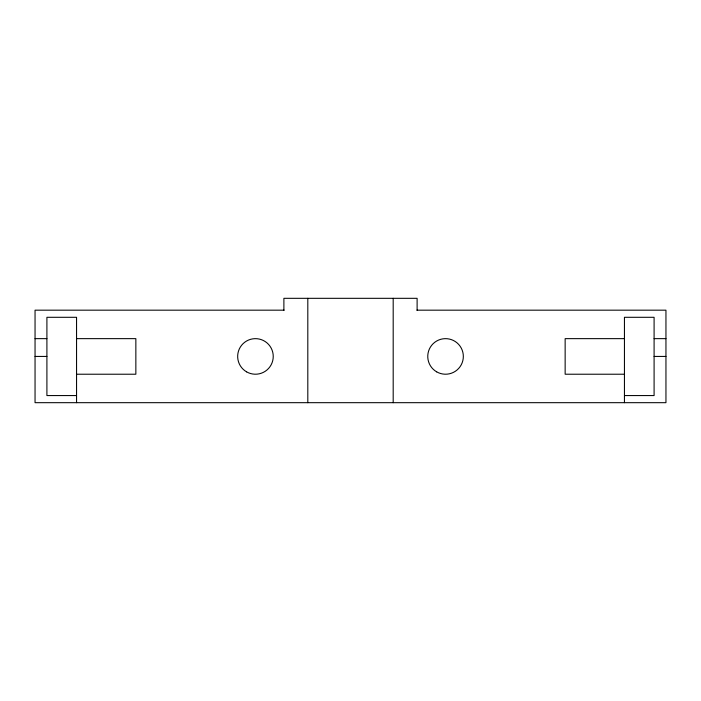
<?xml version="1.0" encoding="UTF-8"?>
<svg xmlns="http://www.w3.org/2000/svg" width="701" height="701" viewBox="0 0 701 701"><rect width="100%" height="100%" fill="white"/><g stroke="black" fill="none" stroke-linecap="round" stroke-linejoin="round"><path stroke-width="1.05" d="M284.15 310.175L35.05 310.175L35.05 402.681L665.95 402.681L665.95 310.175L416.902 310.175M35.05 338.644L46.906 338.644M76.558 338.644L135.854 338.644L135.854 374.22L76.558 374.22M624.442 338.644L565.146 338.644L565.146 374.22L624.442 374.22M654.094 338.644L665.95 338.644M35.05 356.432L46.906 356.432M654.094 356.432L665.95 356.432M76.558 395.566L46.906 395.566L46.906 317.299L76.558 317.299L76.558 402.681M624.442 395.566L654.094 395.566L654.094 317.299L624.442 317.299L624.442 402.681M417.113 310.175L417.113 298.319L283.887 298.319L283.887 310.175M393.191 298.319L393.191 402.681M307.809 298.319L307.809 402.681M436.653 371.837A17.788 17.788 0 0 0 463.335 356.432A17.788 17.788 0 0 0 436.653 341.028A17.788 17.788 0 0 0 436.653 371.837M246.559 371.837A17.788 17.788 0 0 0 273.241 356.432A17.788 17.788 0 0 0 246.559 341.028A17.788 17.788 0 0 0 246.559 371.837"/></g></svg>
